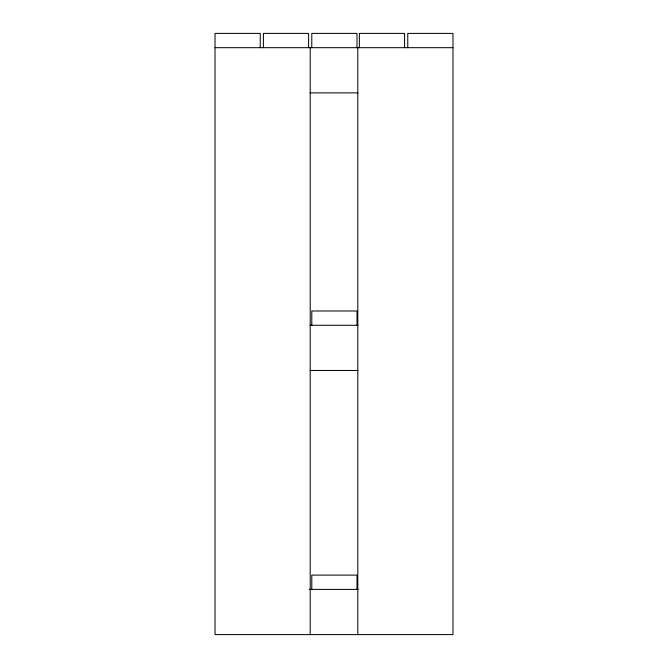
<?xml version="1.0" encoding="UTF-8"?>
<svg xmlns="http://www.w3.org/2000/svg" width="668" height="668" viewBox="0 0 668 668"><rect width="100%" height="100%" fill="white"/><g stroke="black" fill="none" stroke-linecap="round" stroke-linejoin="round"><path stroke-width="1" d="M215.029 47.678L452.971 47.678M309.994 92.885L358.006 92.885M309.994 325.274L358.006 325.274M309.994 370.481L358.006 370.481M309.209 589.393L358.173 589.393M407.764 47.678L407.764 33.4L452.971 33.4L452.971 634.6L215.029 634.6L215.029 33.4L260.236 33.4L260.236 47.678M404.591 47.678L404.591 33.4L359.384 33.4L359.384 47.678M357.797 47.678L357.797 634.6M357.004 47.678L357.004 33.4L311.789 33.4L311.789 47.678M357.004 325.274L357.004 310.996L311.789 310.996L311.789 325.274M357.004 589.393L357.004 575.115L311.789 575.115L311.789 589.393M310.202 47.678L310.202 634.6M308.616 47.678L308.616 33.4L263.409 33.4L263.409 47.678"/></g></svg>
